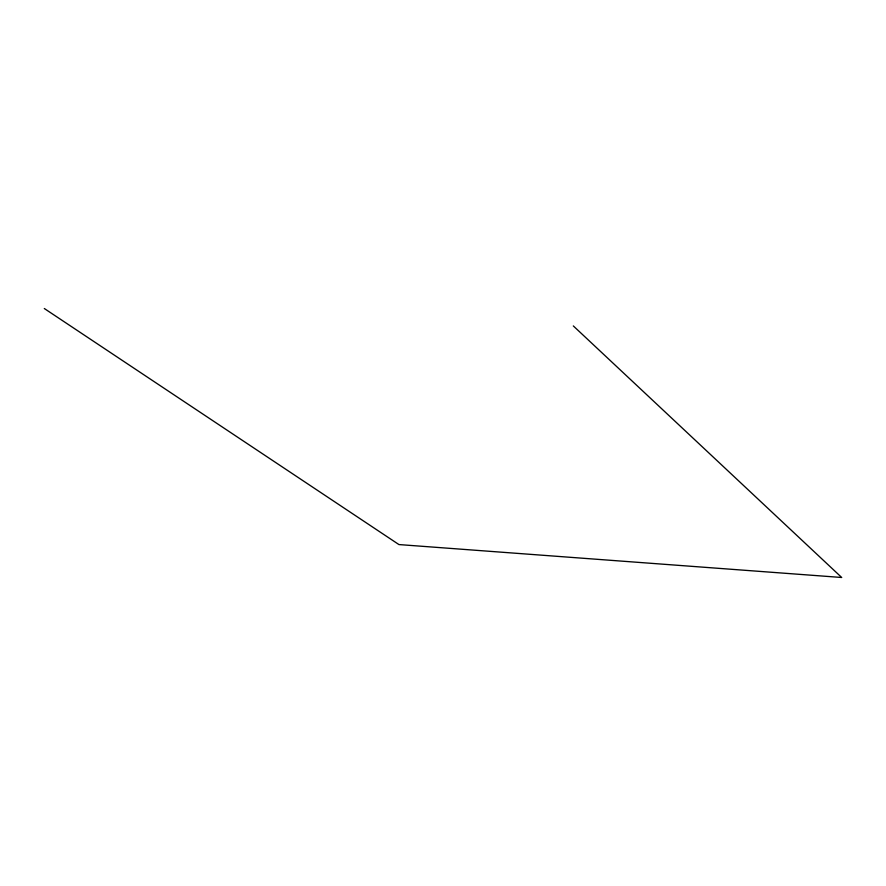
<?xml version="1.0" encoding="UTF-8"?>
<svg xmlns="http://www.w3.org/2000/svg" width="886" height="886" viewBox="0 0 886 886"><rect width="100%" height="100%" fill="white"/><g stroke="black" fill="none" stroke-linecap="round" stroke-linejoin="round"><path stroke-width="1.33" d="M44.3 308.516L398.944 544.569L841.7 577.484L573.32 325.926"/></g></svg>
